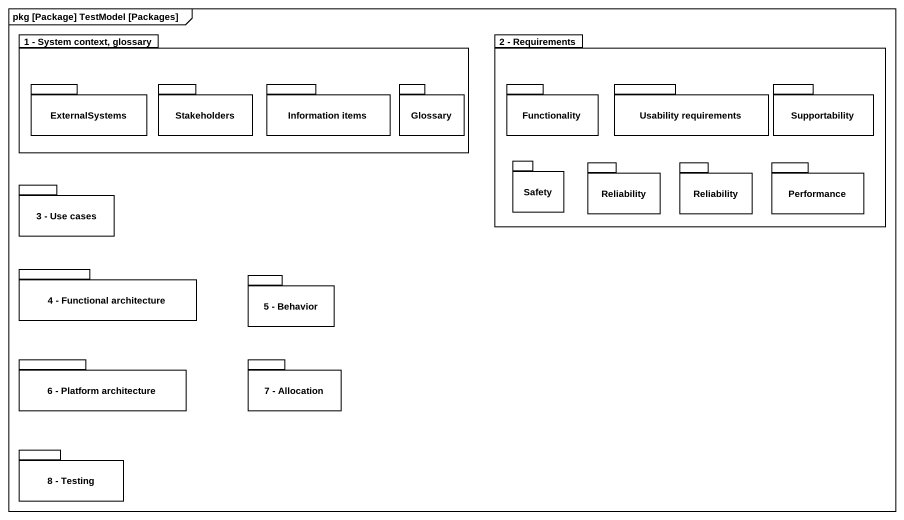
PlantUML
@startuml
mainframe pkg [Package] TestModel [Packages]
package "1 - System context, glossary" as p1_System_context_glossary {
  package ExternalSystems {
  }
  package Stakeholders {
  }
  package "Information items" as Information_items {
  }
  package Glossary {
  }
}
package "2 - Requirements" as p2_Requirements {
  package Functionality {
  }
  package "Usability requirements" as Usability_requirements {
  }
  package Supportability {
  }
  package Safety {
  }
  package Reliability {
  }
  package "Reliability" as Reliability_2 {
  }
  package Performance {
  }
}
package "3 - Use cases" as p3_Use_cases {
}
package "4 - Functional architecture" as p4_Functional_architecture {
}
package "5 - Behavior" as p5_Behavior {
}
package "6 - Platform architecture" as p6_Platform_architecture {
}
package "7 - Allocation" as p7_Allocation {
}
package "8 - Testing" as p8_Testing {
}
@enduml
